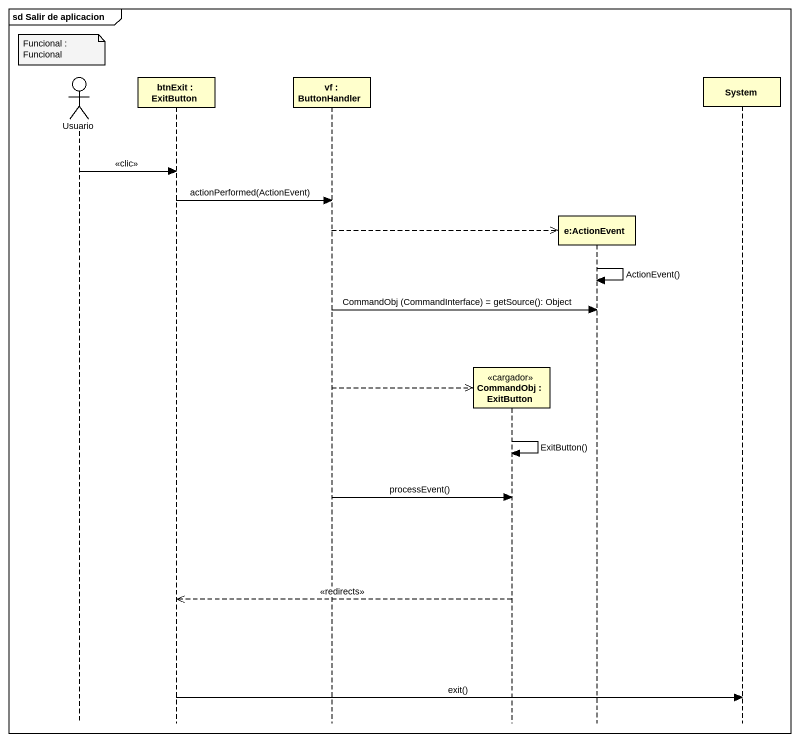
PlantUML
@startuml
mainframe sd Salir de aplicacion
hide footbox
actor Usuario
participant "btnExit : ExitButton" as btnExit
participant "vf : ButtonHandler" as vf
participant "CommandObj : ExitButton" as CommandObj <<cargador>>
participant "e:ActionEvent" as e_ActionEvent
participant System

note over Usuario : Funcional : Funcional
Usuario -> btnExit : <<clic>>
btnExit -> vf : actionPerformed(ActionEvent)
vf -->> e_ActionEvent **
e_ActionEvent -> e_ActionEvent : ActionEvent()
vf -> e_ActionEvent : CommandObj (CommandInterface) = getSource(): Object
vf -->> CommandObj **
CommandObj -> CommandObj : ExitButton()
vf -> CommandObj : processEvent()
CommandObj -->> btnExit : <<redirects>>
btnExit -> System : exit()
@enduml
